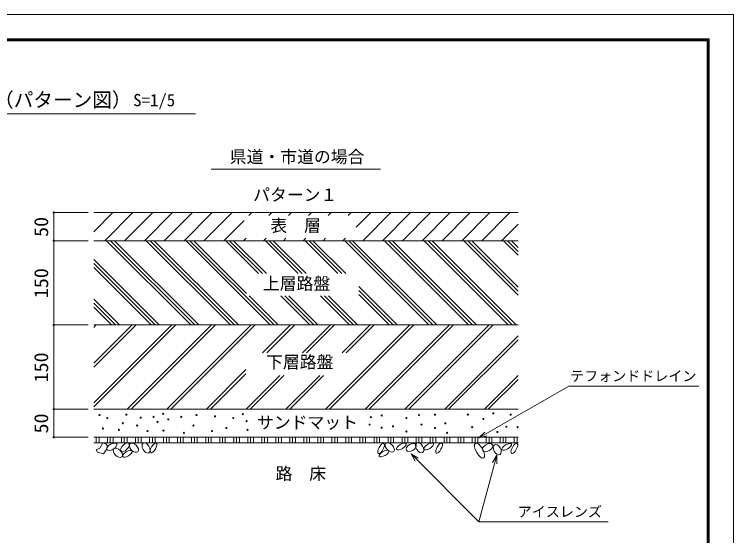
# Model space of a CAD drawing. Units: millimetres, scale not verified. Extents: x -1312 to 1312, y -928 to 928.
# Drawn here: x 31 to 1312, y 0 to 928 of the extents above; entities that cross this region are included whole.
import ezdxf
from ezdxf.enums import TextEntityAlignment as Align

# ---------------------------------------------------------------- set-up
doc = ezdxf.new("R2010")
doc.units = ezdxf.units.MM
doc.header["$LTSCALE"] = 5
doc.header["$PDMODE"] = 32
doc.header["$PDSIZE"] = 2.5
for name, color, linetype, lineweight in [('0-0', 7, 'Continuous', 20), ('1-9__1-5_0-00', 3, 'Continuous', 18), ('1-A__1-4_WAKU2', 5, 'Continuous', 18)]:
    doc.layers.add(name, color=color, linetype=linetype, lineweight=lineweight)
doc.layers.add('1-6_0', color=7, linetype='Continuous')
doc.styles.add('ＭＳ ゴシック', font='')
doc.styles.get('ＭＳ ゴシック').set_extended_font_data('MS Gothic')

# ---------------------------------------------------------------- blocks, each defined once
blk = doc.blocks.new('A$C427E6620')
at = {"layer": '1-9__1-5_0-00'}
for p, q in [((1.75, 72.5), (103.25, 72.5)), ((1.8127, 72.4373), (103.1873, 72.4373)), ((1.8754, 72.3746), (103.1246, 72.3746)), ((103.1246, 72.3746), (103.1246, 1.8754)), ((103.1873, 72.4373), (103.1873, 1.8127)), ((103.25, 72.5), (103.25, 1.75))]:
    blk.add_line(p, q, dxfattribs=at)
at = {"layer": '1-A__1-4_WAKU2'}
blk.add_lwpolyline([(0, 74.25), (0, 0), (105, 0), (105, 74.25)], close=True, dxfattribs=at)

msp = doc.modelspace()

# ---------------------------------------------------------------- linework, layer by layer
at = {"layer": '0-0'}
for p, q in [((-271.337, 750.957), (353.456, 750.957)), ((381.225, 652.465), (683.208, 652.465)), ((172.319, 575.135), (928.319, 575.135)), ((172.319, 540.916), (206.538, 575.135)), ((191.893, 525.135), (241.893, 575.135)), ((227.249, 525.135), (277.249, 575.135)), ((262.604, 525.135), (312.604, 575.135)), ((297.959, 525.135), (347.959, 575.135)), ((333.315, 525.135), (383.315, 575.135)), ((368.67, 525.135), (418.67, 575.135)), ((448.647, 569.757), (454.025, 575.135)), ((484.002, 569.757), (489.381, 575.135)), ((519.358, 569.757), (524.736, 575.135)), ((554.713, 569.757), (560.091, 575.135)), ((590.068, 569.757), (595.447, 575.135)), ((625.424, 569.757), (630.802, 575.135)), ((640.031, 549.008), (666.157, 575.135)), ((651.513, 525.135), (701.513, 575.135)), ((686.868, 525.135), (736.868, 575.135)), ((722.223, 525.135), (772.223, 575.135)), ((757.579, 525.135), (807.579, 575.135)), ((792.934, 525.135), (842.934, 575.135)), ((828.289, 525.135), (878.289, 575.135)), ((863.645, 525.135), (913.645, 575.135)), ((404.025, 525.135), (440.031, 561.14)), ((899, 525.135), (928.319, 554.454)), ((439.381, 525.135), (444.002, 529.757)), ((474.736, 525.135), (479.358, 529.757)), ((510.091, 525.135), (514.713, 529.757)), ((545.447, 525.135), (550.068, 529.757)), ((580.802, 525.135), (585.424, 529.757)), ((616.157, 525.135), (620.779, 529.757)), ((172.319, 525.135), (928.319, 525.135)), ((195.212, 525.135), (345.212, 375.135)), ((202.283, 525.135), (352.283, 375.135)), ((209.354, 525.135), (359.354, 375.135)), ((265.923, 525.135), (415.923, 375.135)), ((272.994, 525.135), (422.994, 375.135)), ((280.065, 525.135), (430.065, 375.135)), ((336.634, 525.135), (486.634, 375.135)), ((343.705, 525.135), (493.705, 375.135)), ((350.776, 525.135), (444.659, 431.252)), ((407.344, 525.135), (465.698, 466.782)), ((414.415, 525.135), (472.769, 466.782)), ((421.487, 525.135), (479.84, 466.782)), ((478.055, 525.135), (536.408, 466.782)), ((485.126, 525.135), (543.479, 466.782)), ((492.197, 525.135), (550.551, 466.782)), ((548.766, 525.135), (607.119, 466.782)), ((555.837, 525.135), (614.19, 466.782)), ((562.908, 525.135), (621.261, 466.782)), ((619.476, 525.135), (769.476, 375.135)), ((626.547, 525.135), (776.547, 375.135)), ((633.619, 525.135), (783.619, 375.135)), ((690.187, 525.135), (840.187, 375.135)), ((697.258, 525.135), (847.258, 375.135)), ((704.329, 525.135), (854.329, 375.135)), ((760.898, 525.135), (910.898, 375.135)), ((767.969, 525.135), (917.969, 375.135)), ((775.04, 525.135), (925.04, 375.135)), ((831.608, 525.135), (928.319, 428.425)), ((838.68, 525.135), (928.319, 435.496)), ((845.751, 525.135), (928.319, 442.567)), ((902.319, 525.135), (928.319, 499.135)), ((909.39, 525.135), (928.319, 506.206)), ((916.461, 525.135), (928.319, 513.277)), ((172.319, 491.46), (288.644, 375.135)), ((172.319, 484.389), (281.573, 375.135)), ((172.319, 477.318), (274.502, 375.135)), ((644.659, 443.384), (712.908, 375.135)), ((644.659, 436.313), (705.837, 375.135)), ((449.129, 426.782), (500.776, 375.135)), ((505.698, 426.782), (557.344, 375.135)), ((512.769, 426.782), (564.415, 375.135)), ((519.84, 426.782), (571.487, 375.135)), ((576.408, 426.782), (628.055, 375.135)), ((583.479, 426.782), (635.126, 375.135)), ((590.551, 426.782), (642.197, 375.135)), ((644.659, 429.242), (698.766, 375.135)), ((172.319, 420.749), (217.933, 375.135)), ((172.319, 413.678), (210.862, 375.135)), ((172.319, 406.607), (203.791, 375.135)), ((172.319, 229.196), (318.271, 375.149)), ((172.319, 236.267), (311.2, 375.149)), ((172.319, 299.907), (247.561, 375.149)), ((172.319, 306.978), (240.49, 375.149)), ((172.319, 375.135), (928.319, 375.135)), ((172.319, 370.618), (176.836, 375.135)), ((231.911, 225.149), (381.911, 375.149)), ((238.982, 225.149), (388.982, 375.149)), ((302.622, 225.149), (452.622, 375.149)), ((309.693, 225.149), (459.693, 375.149)), ((473.159, 325.225), (523.082, 375.149)), ((480.48, 325.225), (530.403, 375.149)), ((544.12, 325.225), (594.043, 375.149)), ((551.191, 325.225), (601.114, 375.149)), ((585.464, 225.149), (735.464, 375.149)), ((592.536, 225.149), (742.536, 375.149)), ((614.83, 325.225), (664.754, 375.149)), ((621.901, 325.225), (671.825, 375.149)), ((656.175, 225.149), (806.175, 375.149)), ((663.246, 225.149), (813.246, 375.149)), ((726.886, 225.149), (876.886, 375.149)), ((733.957, 225.149), (883.957, 375.149)), ((797.596, 225.149), (928.319, 355.871)), ((804.668, 225.149), (928.319, 348.8)), ((373.082, 225.149), (443.502, 295.568)), ((380.403, 225.149), (443.502, 288.247)), ((444.043, 225.149), (504.12, 285.225)), ((451.114, 225.149), (511.191, 285.225)), ((514.754, 225.149), (574.83, 285.225)), ((521.825, 225.149), (581.901, 285.225)), ((868.307, 225.149), (928.319, 285.161)), ((875.378, 225.149), (928.319, 278.09)), ((1018.808, 266.396), (1250.316, 266.396)), ((172.319, 225.149), (928.319, 225.149)), ((172.319, 175.143), (928.319, 175.143)), ((858.455, 173.816), (872.943, 177.698)), ((172.319, 165.143), (928.319, 165.143)), ((737.631, 145.398), (858.572, 24.457)), ((737.631, 145.398), (750.621, 137.898)), ((737.631, 145.398), (745.131, 132.408)), ((890.358, 143.084), (858.572, 24.457)), ((890.358, 143.084), (882.858, 130.094)), ((890.358, 143.084), (890.358, 128.084)), ((858.572, 24.457), (1089.077, 24.457))]:
    msp.add_line(p, q, dxfattribs=at)
at = {"layer": '0-0', "color": 4, "lineweight": 9}
for p, q in [((100.971, 575.135), (100.971, 525.135)), ((100.971, 575.135), (162.293, 575.135)), ((100.971, 525.135), (162.293, 525.135)), ((100.971, 525.135), (100.971, 375.135)), ((100.971, 375.149), (100.971, 225.149)), ((100.971, 375.135), (162.293, 375.135)), ((100.971, 225.149), (162.293, 225.149)), ((100.971, 225.149), (100.971, 175.149)), ((100.971, 225.149), (162.293, 225.149)), ((100.971, 175.149), (162.293, 175.149))]:
    msp.add_line(p, q, dxfattribs=at)
at = {"layer": '0-0', "color": 1, "lineweight": 18}
for p, q in [((176.682, 165.143), (176.682, 175.143)), ((181.682, 165.143), (181.682, 175.143)), ((196.682, 165.143), (196.682, 175.143)), ((201.682, 165.143), (201.682, 175.143)), ((206.682, 165.143), (206.682, 175.143)), ((221.682, 165.143), (221.682, 175.143)), ((226.682, 165.143), (226.682, 175.143)), ((231.682, 165.143), (231.682, 175.143)), ((246.682, 165.143), (246.682, 175.143)), ((251.682, 165.143), (251.682, 175.143)), ((256.682, 165.143), (256.682, 175.143)), ((271.682, 165.143), (271.682, 175.143)), ((276.682, 165.143), (276.682, 175.143)), ((281.682, 165.143), (281.682, 175.143)), ((296.682, 165.143), (296.682, 175.143)), ((301.682, 165.143), (301.682, 175.143)), ((306.682, 165.143), (306.682, 175.143)), ((321.682, 165.143), (321.682, 175.143)), ((326.682, 165.143), (326.682, 175.143)), ((331.682, 165.143), (331.682, 175.143)), ((346.682, 165.143), (346.682, 175.143)), ((351.682, 165.143), (351.682, 175.143)), ((356.682, 165.143), (356.682, 175.143)), ((371.682, 165.143), (371.682, 175.143)), ((376.682, 165.143), (376.682, 175.143)), ((381.682, 165.143), (381.682, 175.143)), ((396.682, 165.143), (396.682, 175.143)), ((401.682, 165.143), (401.682, 175.143)), ((406.682, 165.143), (406.682, 175.143)), ((421.682, 165.143), (421.682, 175.143)), ((426.682, 165.143), (426.682, 175.143)), ((431.682, 165.143), (431.682, 175.143)), ((446.682, 165.143), (446.682, 175.143)), ((451.682, 165.143), (451.682, 175.143)), ((456.682, 165.143), (456.682, 175.143)), ((471.682, 165.143), (471.682, 175.143)), ((476.682, 165.143), (476.682, 175.143)), ((481.682, 165.143), (481.682, 175.143)), ((496.682, 165.143), (496.682, 175.143)), ((501.682, 165.143), (501.682, 175.143)), ((506.682, 165.143), (506.682, 175.143)), ((521.682, 165.143), (521.682, 175.143)), ((526.682, 165.143), (526.682, 175.143)), ((531.682, 165.143), (531.682, 175.143)), ((546.682, 165.143), (546.682, 175.143)), ((551.682, 165.143), (551.682, 175.143)), ((556.682, 165.143), (556.682, 175.143)), ((571.682, 165.143), (571.682, 175.143)), ((576.682, 165.143), (576.682, 175.143)), ((581.682, 165.143), (581.682, 175.143)), ((596.682, 165.143), (596.682, 175.143)), ((601.682, 165.143), (601.682, 175.143)), ((606.682, 165.143), (606.682, 175.143)), ((621.682, 165.143), (621.682, 175.143)), ((626.682, 165.143), (626.682, 175.143)), ((631.682, 165.143), (631.682, 175.143)), ((646.682, 165.143), (646.682, 175.143)), ((651.682, 165.143), (651.682, 175.143)), ((656.682, 165.143), (656.682, 175.143)), ((671.682, 165.143), (671.682, 175.143)), ((676.682, 165.143), (676.682, 175.143)), ((681.682, 165.143), (681.682, 175.143)), ((696.682, 165.143), (696.682, 175.143)), ((701.682, 165.143), (701.682, 175.143)), ((706.682, 165.143), (706.682, 175.143)), ((721.682, 165.143), (721.682, 175.143)), ((726.682, 165.143), (726.682, 175.143)), ((731.682, 165.143), (731.682, 175.143)), ((746.682, 165.143), (746.682, 175.143)), ((751.682, 165.143), (751.682, 175.143)), ((756.682, 165.143), (756.682, 175.143)), ((771.682, 165.143), (771.682, 175.143)), ((776.682, 165.143), (776.682, 175.143)), ((781.682, 165.143), (781.682, 175.143)), ((796.682, 165.143), (796.682, 175.143)), ((801.682, 165.143), (801.682, 175.143)), ((806.682, 165.143), (806.682, 175.143)), ((821.682, 165.143), (821.682, 175.143)), ((826.682, 165.143), (826.682, 175.143)), ((831.682, 165.143), (831.682, 175.143)), ((846.682, 165.143), (846.682, 175.143)), ((851.682, 165.143), (851.682, 175.143)), ((856.682, 165.143), (856.682, 175.143)), ((871.682, 165.143), (871.682, 175.143)), ((876.682, 165.143), (876.682, 175.143)), ((881.682, 165.143), (881.682, 175.143)), ((896.682, 165.143), (896.682, 175.143)), ((901.682, 165.143), (901.682, 175.143)), ((906.682, 165.143), (906.682, 175.143)), ((921.682, 165.143), (921.682, 175.143)), ((926.682, 165.143), (926.682, 175.143))]:
    msp.add_line(p, q, dxfattribs=at)
at = {"layer": '0-0'}
msp.add_lwpolyline([(1018.808, 266.396), (858.455, 173.816), (869.061, 184.422)], dxfattribs=at)
msp.add_lwpolyline([(188.225, 165.007), (182.826, 155.75), (176.655, 152.665), (178.969, 148.808), (189.768, 145.723), (194.396, 152.665), (196.71, 159.607), (193.625, 163.292)], close=True, dxfattribs=at)
for centre in [(295.859, 216.959), (884.398, 217.73), (182.47, 214.645), (196.354, 209.246), (230.294, 215.416), (255.748, 210.017), (278.889, 211.56), (305.115, 206.932), (328.255, 211.56), (355.252, 214.645), (388.421, 212.331), (420.817, 209.246), (437.787, 216.188), (666.106, 210.788), (685.39, 213.874), (729.357, 209.246), (751.726, 214.645), (780.266, 215.416), (838.889, 215.416), (866.657, 207.703), (915.252, 215.416), (224.123, 199.989), (249.578, 196.133), (285.831, 202.304), (349.853, 196.133), (408.476, 191.505), (444.729, 203.846), (663.792, 197.675), (685.39, 192.276), (705.445, 194.59), (756.354, 197.675), (780.266, 191.505), (798.779, 199.989), (846.602, 193.047), (907.539, 193.819), (927.594, 193.047), (188.641, 190.733), (217.181, 188.419), (268.09, 186.105), (296.63, 186.877), (332.883, 183.02), (383.021, 186.105), (446.272, 188.419), (729.357, 185.334), (801.864, 183.02), (891.341, 184.562)]:
    msp.add_circle(centre, 1, dxfattribs=at)
for centre, major_axis, ratio in [((753.015, 156.407), (5, -8.66), 0.6), ((204.481, 158.302), (8.66, 5), 0.5), ((215.199, 147.387), (7.071, -7.071), 0.6), ((227.945, 157.236), (7.071, 7.071), 0.5), ((243.767, 156.529), (7.071, -7.071), 0.6), ((265.437, 156.15), (5, -8.66), 0.6), ((278.592, 156.065), (5, 8.66), 0.4), ((684.194, 155.122), (5, 8.66), 0.4), ((699.764, 156.929), (7.071, -7.071), 0.6), ((720.333, 158.6), (8.66, 5), 0.4), ((737.945, 156.929), (8.66, 5), 0.6), ((769.057, 158.729), (8.66, 5), 0.4), ((787.555, 155.636), (5, 8.66), 0.4), ((859.819, 151.272), (7.5, -12.99), 0.4), ((874.089, 156.543), (8.66, 5), 0.6), ((891.28, 153.129), (5, -8.66), 0.6), ((908.157, 157.957), (8.66, 5), 0.4), ((921.77, 155.122), (5, 8.66), 0.4), ((232.197, 145.616), (8.66, 5), 0.4), ((689.608, 146.387), (8.66, 5), 0.4)]:
    msp.add_ellipse(centre, major_axis=major_axis, ratio=ratio, dxfattribs=at)
at = {"layer": '0-0', "color": 4}
for p in [(100.971, 575.135), (100.971, 525.135), (100.971, 375.135), (100.971, 225.149), (100.971, 175.149)]:
    msp.add_point(p, dxfattribs=at)

# ---------------------------------------------------------------- block references
at = {"layer": '1-6_0', "xscale": 25, "yscale": 25}
msp.add_blockref('A$C427E6620', (-1312.5, -928.125), dxfattribs=at)

# ---------------------------------------------------------------- texts
at = {"layer": '0-0', "style": 'ＭＳ ゴシック'}
for s, height, p in [('凍上災防止工法（パターン図）', 25.66, (-250.418, 755.471)), ('S=1/5', 21.99, (242.547, 757.858)), ('県道・市道の場合', 21.99, (414.655, 657.052)), ('パターン１', 21.99, (456.307, 589.366)), ('表\u3000層', 21.99, (487.004, 534.506)), ('上層路盤', 21.99, (473.715, 431.297)), ('下層路盤', 21.99, (479.326, 291.52)), ('テフォンドドレイン', 18.33, (1021.198, 269.544)), ('サンドマット', 21.99, (463.127, 183.916)), ('路\u3000床', 21.99, (496.26, 93.026)), ('アイスレンズ', 18.33, (927.837, 27.919))]:
    msp.add_text(s, height=height, dxfattribs=at).set_placement(p, align=Align.BOTTOM_LEFT)
at = {"layer": '0-0', "style": 'ＭＳ ゴシック', "width": 1.05}
for s, p in [('50', (98.471, 531.885)), ('150', (98.471, 422.76)), ('150', (98.471, 272.774)), ('50', (98.471, 181.899))]:
    msp.add_text(s, height=24.93, rotation=90, dxfattribs=at).set_placement(p, align=Align.BOTTOM_LEFT)

doc.saveas('drawing.dxf')
